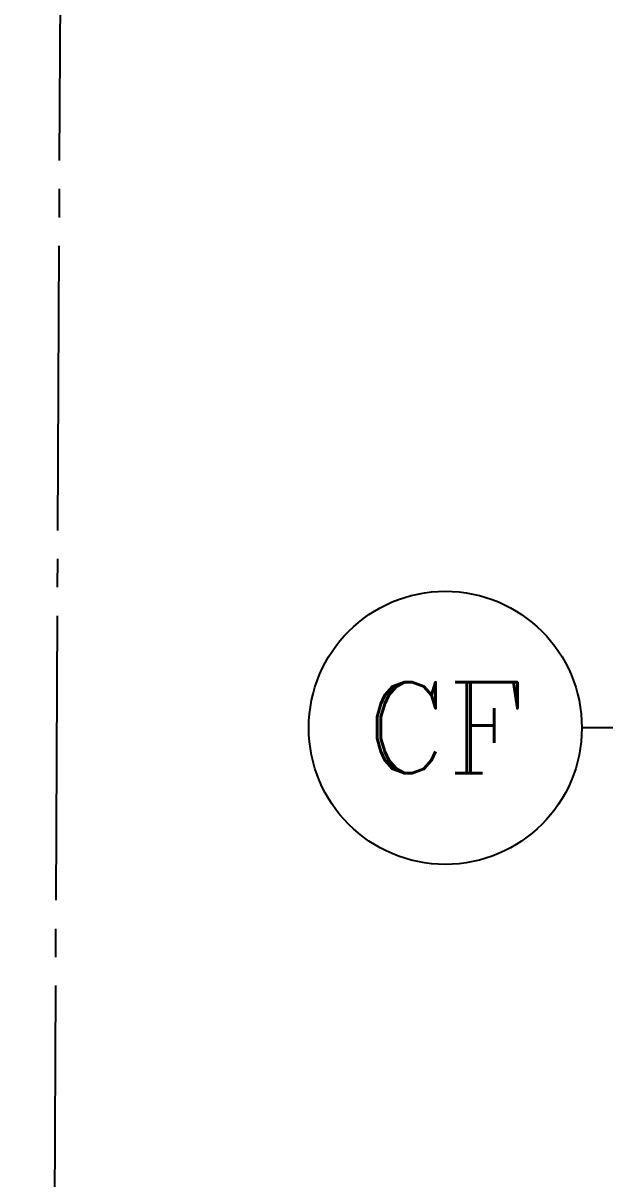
# Model space of a CAD drawing. Extents: x -18489 to 27370, y -8745 to 11880.
# Drawn here: x -18489 to -17978, y 5266 to 6282 of the extents above; entities that cross this region are included whole.
import ezdxf
from ezdxf.enums import TextEntityAlignment as Align

# ---------------------------------------------------------------- set-up
doc = ezdxf.new("R2010")
doc.units = 0
doc.header["$LTSCALE"] = 100
doc.linetypes.add('X-CUB3-L10$0$4', pattern=[2, 1.25, -0.25, 0.25, -0.25])
doc.linetypes.add('X-CUB3-L10$0$COL-CEN-LIN', pattern=[3.25, 2.5, -0.25, 0.25, -0.25])
for name, color, linetype in [('X-CUB3-L10$0$0-MC', 8, 'Continuous'), ('X-CUB3-L10$0$0-NC', 8, 'Continuous'), ('X-CUB3-L10$0$CCL', 8, 'X-CUB3-L10$0$COL-CEN-LIN'), ('X-CUB3-L10$0$SITE-BDG', 8, 'X-CUB3-L10$0$4')]:
    doc.layers.add(name, color=color, linetype=linetype)
doc.styles.add('X-CUB3-L10$0$COL-NUM', font='romanc')

# ---------------------------------------------------------------- blocks, each defined once
blk = doc.blocks.new('X-CUB3-L10$0$cn-y')
at = {"layer": 'X-CUB3-L10$0$0-MC'}
blk.add_circle((-50, 0), 50, dxfattribs=at)
at = {"layer": 'X-CUB3-L10$0$0-NC', "style": 'X-CUB3-L10$0$COL-NUM'}
blk.add_attdef('GRID-Y', text='', height=50, dxfattribs=at).set_placement((-50, 0), align=Align.MIDDLE_CENTER)
blk = doc.blocks.new('X-CUB3-L10$0$CUB3-10')
at = {"layer": 'X-CUB3-L10$0$CCL'}
blk.add_line((720, 6382.459), (-5160, 6382.459), dxfattribs=at)
ref = blk.add_blockref('X-CUB3-L10$0$cn-y', (-5160, 6382.459), dxfattribs=dict(at, xscale=2.399999999999997, yscale=2.399999999999997, zscale=2.399999999999997))
ref.add_attrib('GRID-Y', 'CF', dxfattribs={"layer": 'X-CUB3-L10$0$0-NC', "height": 80, "style": 'X-CUB3-L10$0$COL-NUM'}).set_placement((-5280, 6382.459), align=Align.MIDDLE_CENTER)
blk = doc.blocks.new('X-CUB3-L10')
at = {"layer": 'X-CUB3-L10$0$SITE-BDG', "linetype": 'X-CUB3-L10$0$COL-CEN-LIN'}
blk.add_lwpolyline([(-18434.9, 10960.9), (-18489.2, -593.8, 0.415596), (-17489.2, -1598.5), (-8989.4, -1598.5, 0.412805), (-7989.5, -603.2), (-7950.7, 7655.1)], format="xyb", dxfattribs=at)
at = {"layer": 'X-CUB3-L10$0$CCL'}
blk.add_blockref('X-CUB3-L10$0$CUB3-10', (-12838.1, -720), dxfattribs=at)

msp = doc.modelspace()

# ---------------------------------------------------------------- block references
msp.add_blockref('X-CUB3-L10', (0, 0))

doc.saveas('drawing.dxf')
